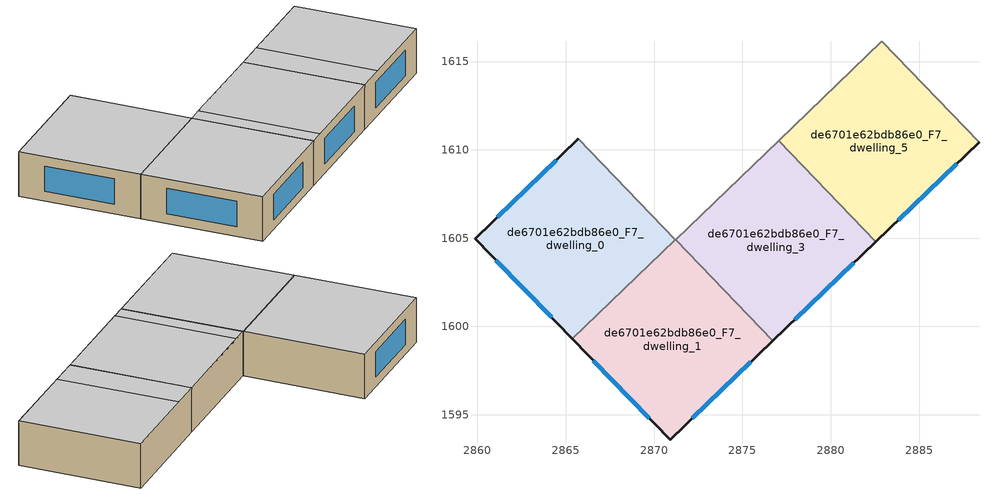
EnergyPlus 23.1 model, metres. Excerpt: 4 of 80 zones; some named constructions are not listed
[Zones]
de6701e62bdb86e0_F7_dwelling_0
 floor to de6701e62bdb86e0_F6_dwelling_0 (EU_floor_Construction): 2865.72,1610.62 2871.21,1604.92 2865.38,1599.3 2859.86,1604.98 z21
 wall outside (EU_wall_Construction): 2865.72,1610.62 2859.86,1604.98 2865.38,1599.3 z21:24
 wall to de6701e62bdb86e0_F7_dwelling_1 (EU_wall_Construction): 2865.38,1599.3 2871.21,1604.92 z21:24
 wall to de6701e62bdb86e0_F7_dwelling_2 (EU_wall_Construction): 2871.21,1604.92 2865.72,1610.62 z21:24
 window (EU_Window_Construction): 2861.04,1603.76 2864.19,1600.51 / 2864.46,1609.41 2861.11,1606.19 z21.64:23.36
 ceiling to de6701e62bdb86e0_F8_dwelling_4 (EU_floor_Construction): 2871.21,1604.92 2865.72,1610.62 2859.86,1604.98 2865.38,1599.3 z24
de6701e62bdb86e0_F7_dwelling_1
 floor to de6701e62bdb86e0_F6_dwelling_1 (EU_floor_Construction): 2871.21,1604.92 2876.73,1599.19 2870.91,1593.59 2865.38,1599.3 z21
 wall outside (EU_wall_Construction): 2865.38,1599.3 2870.91,1593.59 2876.73,1599.19 z21:24
 wall to de6701e62bdb86e0_F7_dwelling_3 (EU_wall_Construction): 2876.73,1599.19 2871.22,1604.9 z21:24
 wall to de6701e62bdb86e0_F7_dwelling_2 (EU_wall_Construction): 2871.22,1604.91 2871.21,1604.92 z21:24
 window (EU_Window_Construction): 2866.56,1598.07 2869.73,1594.81 / 2872.16,1594.79 2875.48,1597.99 z21.64:23.36
 ceiling to de6701e62bdb86e0_F8_dwelling_0 (EU_floor_Construction): 2876.73,1599.19 2871.22,1604.9 2865.39,1599.29 2870.91,1593.59 z24
 ceiling to de6701e62bdb86e0_F8_dwelling_4 (EU_floor_Construction): 2871.22,1604.9 2871.21,1604.92 2865.38,1599.3 2865.39,1599.29 z24
de6701e62bdb86e0_F7_dwelling_3
 floor to de6701e62bdb86e0_F6_dwelling_3 (EU_floor_Construction): 2877.05,1610.53 2882.56,1604.81 2876.73,1599.19 2871.22,1604.91 z21
 wall outside (EU_wall_Construction): 2876.73,1599.19 2882.56,1604.81 z21:24
 wall to de6701e62bdb86e0_F7_dwelling_2 (EU_wall_Construction): 2877.05,1610.53 2871.22,1604.91 z21:24
 wall to de6701e62bdb86e0_F7_dwelling_5 (EU_wall_Construction): 2882.56,1604.81 2877.05,1610.53 z21:24
 window (EU_Window_Construction): 2877.98,1600.39 2881.31,1603.61 z21.64:23.36
 ceiling to de6701e62bdb86e0_F8_dwelling_1 (EU_floor_Construction): 2882.56,1604.81 2877.06,1610.52 2871.96,1605.62 2877.47,1599.9 z24
 ceiling to de6701e62bdb86e0_F8_dwelling_0 (EU_floor_Construction): 2877.47,1599.9 2871.96,1605.62 2871.22,1604.91 2876.73,1599.19 z24
de6701e62bdb86e0_F7_dwelling_5
 floor to de6701e62bdb86e0_F6_dwelling_5 (EU_floor_Construction): 2882.89,1616.14 2888.39,1610.43 2882.56,1604.81 2877.05,1610.53 z21
 wall outside (EU_wall_Construction): 2882.56,1604.81 2888.39,1610.43 z21:24
 wall to de6701e62bdb86e0_F7_dwelling_4 (EU_wall_Construction): 2882.89,1616.14 2877.05,1610.53 z21:24
 wall to de6701e62bdb86e0_F7_dwelling_7 (EU_wall_Construction): 2888.39,1610.43 2882.89,1616.14 z21:24
 window (EU_Window_Construction): 2883.81,1606.01 2887.14,1609.23 z21.64:23.36
 ceiling to de6701e62bdb86e0_F8_dwelling_1 (EU_floor_Construction): 2884.03,1606.23 2878.52,1611.94 2877.06,1610.52 2882.56,1604.81 z24
 ceiling adiabatic (EU_roof_Construction): 2884.03,1606.23 2882.56,1604.81 2888.39,1610.43 2882.89,1616.14 2878.52,1611.94 z24
[SCHEDULE:FILE] Column Number=1; Rows to Skip at Top=0; Number of Hours of Data=8760; Column Separator=Comma; Interpolate to Timestep=No; Minutes per Item=60; Adjust Schedule for Daylight Savings=Yes
Name | File
EU_Step8_GainSchedule_de6701e62bdb86e0_F0_dwelling_8_f000 | ../../schedules/de6701e62bdb86e0/de6701e62bdb86e0_F0_dwelling_8_f000_gain.csv
EU_Step8_GainSchedule_de6701e62bdb86e0_F1_dwelling_0_f000 | ../../schedules/de6701e62bdb86e0/de6701e62bdb86e0_F1_dwelling_0_f000_gain.csv
EU_Step8_GainSchedule_de6701e62bdb86e0_F1_dwelling_1_f000 | ../../schedules/de6701e62bdb86e0/de6701e62bdb86e0_F1_dwelling_1_f000_gain.csv
EU_Step8_GainSchedule_de6701e62bdb86e0_F1_dwelling_2_f000 | ../../schedules/de6701e62bdb86e0/de6701e62bdb86e0_F1_dwelling_2_f000_gain.csv
EU_Step8_GainSchedule_de6701e62bdb86e0_F1_dwelling_3_f000 | ../../schedules/de6701e62bdb86e0/de6701e62bdb86e0_F1_dwelling_3_f000_gain.csv
EU_Step8_GainSchedule_de6701e62bdb86e0_F1_dwelling_4_f000 | ../../schedules/de6701e62bdb86e0/de6701e62bdb86e0_F1_dwelling_4_f000_gain.csv
EU_Step8_GainSchedule_de6701e62bdb86e0_F1_dwelling_5_f000 | ../../schedules/de6701e62bdb86e0/de6701e62bdb86e0_F1_dwelling_5_f000_gain.csv
EU_Step8_GainSchedule_de6701e62bdb86e0_F1_dwelling_6_f000 | ../../schedules/de6701e62bdb86e0/de6701e62bdb86e0_F1_dwelling_6_f000_gain.csv
EU_Step8_GainSchedule_de6701e62bdb86e0_F1_dwelling_7_f000 | ../../schedules/de6701e62bdb86e0/de6701e62bdb86e0_F1_dwelling_7_f000_gain.csv
EU_Step8_GainSchedule_de6701e62bdb86e0_F1_dwelling_8_f000 | ../../schedules/de6701e62bdb86e0/de6701e62bdb86e0_F1_dwelling_8_f000_gain.csv
EU_Step8_GainSchedule_de6701e62bdb86e0_F2_dwelling_0_f000 | ../../schedules/de6701e62bdb86e0/de6701e62bdb86e0_F2_dwelling_0_f000_gain.csv
EU_Step8_GainSchedule_de6701e62bdb86e0_F2_dwelling_1_f000 | ../../schedules/de6701e62bdb86e0/de6701e62bdb86e0_F2_dwelling_1_f000_gain.csv
EU_Step8_GainSchedule_de6701e62bdb86e0_F2_dwelling_2_f000 | ../../schedules/de6701e62bdb86e0/de6701e62bdb86e0_F2_dwelling_2_f000_gain.csv
EU_Step8_GainSchedule_de6701e62bdb86e0_F2_dwelling_3_f000 | ../../schedules/de6701e62bdb86e0/de6701e62bdb86e0_F2_dwelling_3_f000_gain.csv
EU_Step8_GainSchedule_de6701e62bdb86e0_F2_dwelling_4_f000 | ../../schedules/de6701e62bdb86e0/de6701e62bdb86e0_F2_dwelling_4_f000_gain.csv
EU_Step8_GainSchedule_de6701e62bdb86e0_F2_dwelling_5_f000 | ../../schedules/de6701e62bdb86e0/de6701e62bdb86e0_F2_dwelling_5_f000_gain.csv
EU_Step8_GainSchedule_de6701e62bdb86e0_F2_dwelling_6_f000 | ../../schedules/de6701e62bdb86e0/de6701e62bdb86e0_F2_dwelling_6_f000_gain.csv
EU_Step8_GainSchedule_de6701e62bdb86e0_F2_dwelling_7_f000 | ../../schedules/de6701e62bdb86e0/de6701e62bdb86e0_F2_dwelling_7_f000_gain.csv
EU_Step8_GainSchedule_de6701e62bdb86e0_F2_dwelling_8_f000 | ../../schedules/de6701e62bdb86e0/de6701e62bdb86e0_F2_dwelling_8_f000_gain.csv
EU_Step8_GainSchedule_de6701e62bdb86e0_F3_dwelling_0_f000 | ../../schedules/de6701e62bdb86e0/de6701e62bdb86e0_F3_dwelling_0_f000_gain.csv
EU_Step8_GainSchedule_de6701e62bdb86e0_F3_dwelling_1_f000 | ../../schedules/de6701e62bdb86e0/de6701e62bdb86e0_F3_dwelling_1_f000_gain.csv
EU_Step8_GainSchedule_de6701e62bdb86e0_F3_dwelling_2_f000 | ../../schedules/de6701e62bdb86e0/de6701e62bdb86e0_F3_dwelling_2_f000_gain.csv
EU_Step8_GainSchedule_de6701e62bdb86e0_F3_dwelling_3_f000 | ../../schedules/de6701e62bdb86e0/de6701e62bdb86e0_F3_dwelling_3_f000_gain.csv
EU_Step8_GainSchedule_de6701e62bdb86e0_F3_dwelling_4_f000 | ../../schedules/de6701e62bdb86e0/de6701e62bdb86e0_F3_dwelling_4_f000_gain.csv
EU_Step8_GainSchedule_de6701e62bdb86e0_F3_dwelling_5_f000 | ../../schedules/de6701e62bdb86e0/de6701e62bdb86e0_F3_dwelling_5_f000_gain.csv
EU_Step8_GainSchedule_de6701e62bdb86e0_F3_dwelling_6_f000 | ../../schedules/de6701e62bdb86e0/de6701e62bdb86e0_F3_dwelling_6_f000_gain.csv
EU_Step8_GainSchedule_de6701e62bdb86e0_F3_dwelling_7_f000 | ../../schedules/de6701e62bdb86e0/de6701e62bdb86e0_F3_dwelling_7_f000_gain.csv
EU_Step8_GainSchedule_de6701e62bdb86e0_F3_dwelling_8_f000 | ../../schedules/de6701e62bdb86e0/de6701e62bdb86e0_F3_dwelling_8_f000_gain.csv
